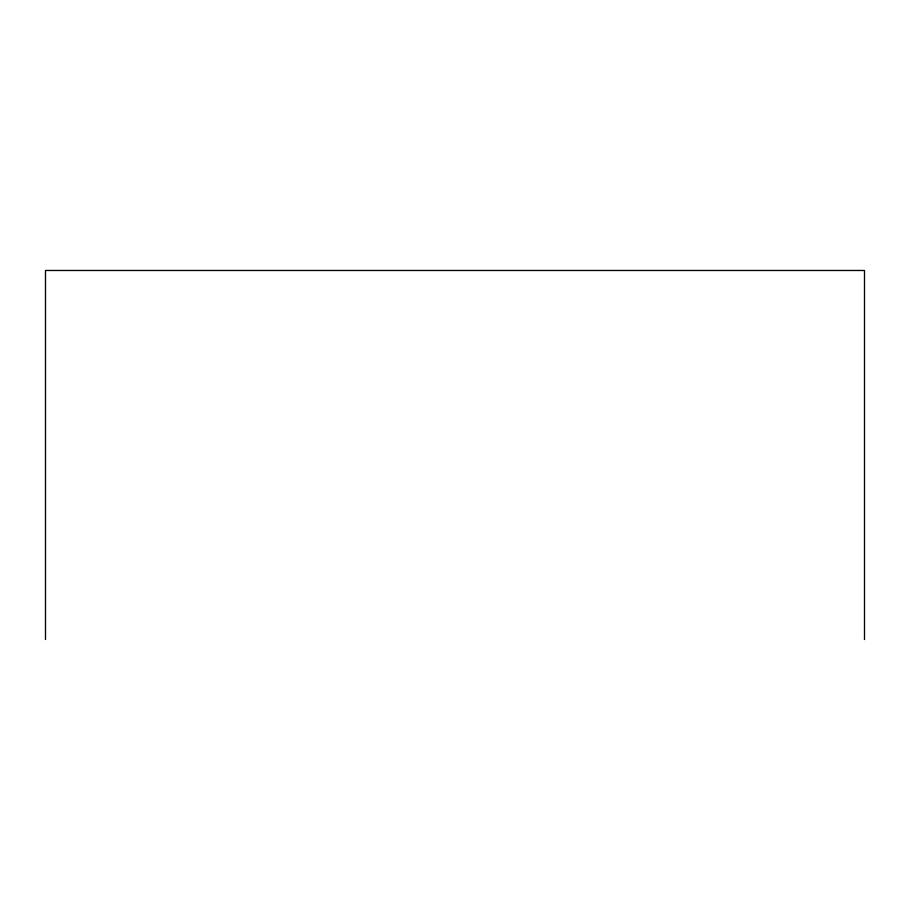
<?xml version="1.0" encoding="UTF-8"?>
<svg xmlns="http://www.w3.org/2000/svg" width="910" height="910" viewBox="0 0 910 910"><rect width="100%" height="100%" fill="white"/><g stroke="black" fill="none" stroke-linecap="round" stroke-linejoin="round"><path stroke-width="1.36" d="M864.5 639.525L864.5 270.475L45.5 270.475L45.5 639.525"/></g></svg>
